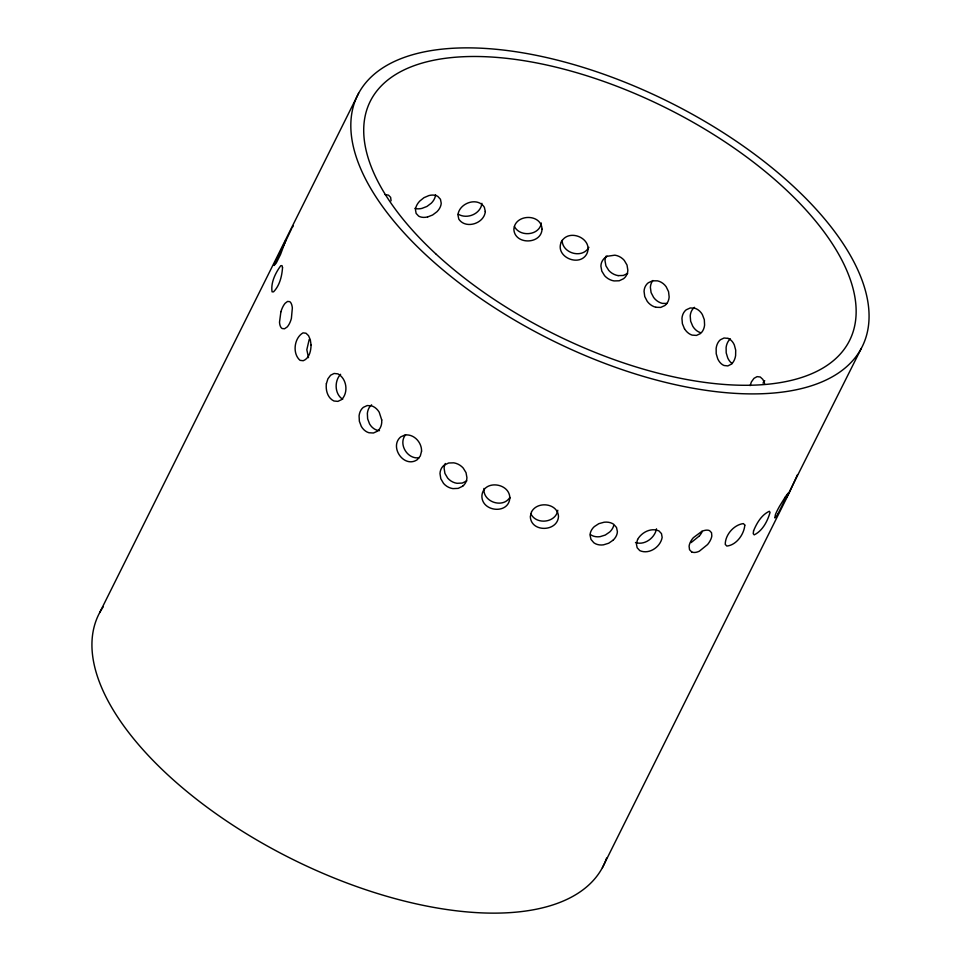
<?xml version="1.0" encoding="UTF-8"?>
<svg xmlns="http://www.w3.org/2000/svg" width="961" height="961" viewBox="0 0 961 961"><rect width="100%" height="100%" fill="white"/><g stroke="black" fill="none" stroke-linecap="round" stroke-linejoin="round"><path stroke-width="1.44" d="M788.236 493.245L777.99 513.799M541.331 223.024C539.565 235.577 519.985 237.367 514.447 226.544M557.788 510.243C556.011 522.784 536.346 525.15 530.916 513.907M481.905 203.324C480.8 213.931 467.034 219.589 458.265 214.183M280.888 311.796L279.507 322.223A14.079 6.222 -75.1 0 0 282.102 328.518L284.516 328.782L287.159 326.98A14.079 6.403 -79.3 0 0 291.387 318.463L292.348 307.952A14.079 5.586 -80.2 0 0 289.754 301.658L287.567 301.43L285.141 303.28A14.079 5.394 -76.3 0 0 280.876 311.796M656.495 528.826C654.934 537.884 644.507 545.644 635.485 542.497M750.133 385.649L751.37 381.961L753.965 378.358L757.1 376.628L760.259 377L762.89 379.451L764.596 383.571M309.238 339.353L306.823 349.72L308.493 357.648M797.51 474.626L789.642 491.996L602.415 867.651M99.716 612.577L358.585 93.349M861.284 348.423A281.873 132.762 26.5 0 1 429.711 258.377A281.873 132.762 26.5 0 1 538.821 55.858A281.873 132.762 26.5 0 1 861.284 348.423L786.026 498.447M291.519 228.874L283.711 245.235M292.132 227.817L293.345 225.727M785.077 497.317L779.623 506.099A14.079 1.742 -59.7 0 0 775.419 514.567L774.83 517.871A14.079 1.49 -63.5 0 0 777.942 513.943M762.998 383.091L764.728 380.688M340.602 374.297C334.152 381 334.584 394.154 342.717 399.283M405.566 434.792C397.926 443.982 407.596 459.887 419.356 457.676M509.895 497.39C502.855 508.825 482.494 501.834 483.984 488.44M588.889 247.301C582.486 259.062 562.305 253.476 562.137 240.334M699.356 535.95L691.091 542.617M466.806 480.884L462.301 483.059L457.076 483.311A14.079 12.697 39 0 1 447.67 478.097L444.931 473.425L444.114 468.283A14.079 12.289 43.4 0 1 445.315 463.49M627.713 273.392L623.293 275.471L618.139 275.627M701.89 531.337L693.325 537.704A14.079 7.988 -42 0 0 689.097 546.208L689.53 549.704L691.644 551.89M427.573 216.97L432.606 215L436.979 211.72A14.079 9.994 -30.9 0 0 441.219 203.203L440.45 199.263L437.82 196.416A14.079 9.934 -36.5 0 0 428.906 195.564L423.969 197.678L419.705 201.125A14.079 9.238 -35.8 0 0 415.452 209.642L416.125 213.414L418.648 216.117A14.079 9.262 -30.4 0 0 427.573 216.946M667.054 303.472L662.249 303.352A14.079 11.58 55.8 0 1 653.624 297.454L651.09 292.588L650.381 287.351A14.079 12.085 53.5 0 1 652.927 280.492M655.907 307.292L660.712 307.412L664.904 305.514A14.079 11.748 62.6 0 0 669.156 296.997L668.556 291.676L666.165 286.738A14.079 12.241 60.7 0 0 657.516 280.852L652.591 280.804L648.291 282.774A14.079 12.085 53.3 0 0 644.05 291.303L644.747 296.541L647.27 301.406A14.079 11.568 55.7 0 0 655.907 307.28M385.073 194.627L388.52 195.155L390.634 197.353L391.079 200.849M379.475 430.648L377.205 430.252A14.079 11.436 76.5 0 1 369.565 423.921L367.631 418.792L367.354 413.362A14.079 10.823 76.5 0 1 371.595 404.845M728.018 338.38L724.053 338.008L720.378 339.762A14.079 10.223 82.1 0 0 716.149 348.278L716.209 353.744L717.771 358.933A14.079 9.514 81.7 0 0 724.077 365.504L727.849 365.913L731.345 364.171A14.079 9.502 87.3 0 0 735.609 355.654L735.706 350.176L734.324 344.963A14.079 10.187 87.8 0 0 728.018 338.38M684.484 328.782L682.382 323.701L681.95 318.319A14.079 11.364 69.5 0 1 686.19 309.814L690.226 307.964L694.743 308.217A14.079 11.424 76.2 0 1 702.359 314.559L704.317 319.677L704.593 325.106A14.079 10.823 76.6 0 1 700.353 333.623L696.473 335.413L692.112 335.113A14.079 10.751 70.2 0 1 684.508 328.77M606.583 858.053A281.873 132.762 26.5 0 1 291.471 858.762A281.873 132.762 26.5 0 1 103.295 606.715M414.864 208.369A14.079 9.286 -30.6 0 0 421.915 208.393L426.948 206.447L431.321 203.155A14.079 9.982 -31 0 0 435.561 194.639M785.149 497.197A14.079 0.865 -58.6 0 1 788.248 493.221M618.139 275.615A14.079 12.025 36.8 0 1 608.745 270.401L605.923 265.837L605.022 260.791A14.079 12.409 32.3 0 1 606.199 256.034M700.377 332.614A14.079 10.763 70.3 0 1 692.773 326.272L690.647 321.202L690.214 315.821A14.079 11.352 69.8 0 1 694.467 307.316M732.222 363.606A14.079 9.538 81.9 0 1 727.765 358.009L726.192 352.831L726.12 347.365A14.079 10.211 82.3 0 1 730.372 338.861M691.632 551.902A14.079 7.856 -46.6 0 0 699.296 551.23L707.572 544.539A14.079 7.063 -45.4 0 0 711.825 536.01L711.524 532.682L709.554 530.64A14.079 7.22 -41.2 0 0 701.89 531.325M590.474 534.592A14.079 11.256 -25.8 0 0 600.06 536.67L605.286 535.049L609.767 531.95A14.079 10.631 -25.6 0 0 613.683 525.643M702.227 531.577A14.079 7.039 -45.6 0 1 699.368 535.95M381.733 419.969L381.733 422.648A14.079 11.352 69.7 0 1 377.481 431.165L373.445 433.003L368.94 432.75A14.079 11.424 76.3 0 1 361.312 426.42L359.366 421.29L359.078 415.861A14.079 10.847 76.4 0 1 363.33 407.344L367.21 405.554L371.571 405.854A14.079 10.787 70.6 0 1 379.199 412.185L381.733 419.969M326.368 383.727C325.563 390.25 327.569 397.974 333.947 401.001L337.912 401.374L341.575 399.62C348.687 392.532 346.801 378.61 337.9 373.865L334.116 373.469L330.62 375.21L327.905 378.814L326.368 383.727M744.811 525.114C744.09 534.328 736.438 545.103 726.828 546.064L725.255 544.394C725.183 534.833 733.928 524.718 743.418 523.589L744.811 525.114M282.534 267.59C281.933 276.167 279.699 285.561 273.525 291.856L272.071 291.832C270.606 282.702 275.447 272.96 280.768 265.692L281.993 265.632L282.534 267.59M311.064 344.999C310.956 350.921 309.382 358.333 303.22 360.723L300.072 360.351C292.144 353.624 294.138 337.9 303.039 332.866L305.982 333.227L308.529 335.653L310.319 339.786L311.064 344.999M753.556 530.856L753.232 533.679L754.193 534.869C762.553 530.868 767.635 521.018 770.061 512.345L769.305 511.288C761.544 514.844 756.703 523.204 753.556 530.856M274.438 263.855L274.137 265.476L276.275 263.014L280.516 254.497L285.922 240.022L274.438 263.855M561.284 242.04C554.713 256.887 579.687 267.639 586.883 253.692C593.742 238.676 568.612 227.673 561.284 242.04M509.81 498.134C508.657 514.748 481.497 511.841 481.905 495.888C483.035 479.359 509.931 482.578 509.81 498.134M542.04 229.223C541.223 244.671 514.652 244.923 513.871 229.379C514.76 213.81 541.463 213.222 542.04 229.223M531.469 511.985L530.328 516.61C530.916 532.598 557.608 532.022 558.497 516.453C557.74 503.083 537.199 500.765 531.469 511.985M421.567 451.129L420.317 455.958L417.314 459.646C404.149 468.716 388.893 446.901 400.701 436.907L404.893 435.009C413.963 433.771 421.771 442.36 421.567 451.129M485.293 211.528C484.308 223.517 465.725 229.523 458.817 219.156L457.941 215.048C459.01 203.131 477.485 196.428 484.344 207.252L485.293 211.528M637.599 539.457L636.386 543.83L637.155 547.758L639.786 550.617C649.083 554.833 660.531 546.977 662.153 537.391L661.48 533.619L658.946 530.916C651.029 527.397 641.648 532.346 637.599 539.457M613.142 540.154L608.673 543.241L603.436 544.851A14.079 11.244 -25.6 0 1 593.862 542.785L590.979 539.409L590.042 535.145A14.079 11.196 -19.2 0 1 594.294 526.628L598.823 523.673L604.121 522.219A14.079 10.607 -19.7 0 1 613.695 524.286L616.518 527.505L617.394 531.637A14.079 10.643 -25.4 0 1 613.154 540.154M607.256 256.275L605.142 257.596A14.079 12.409 32 0 0 600.901 266.113L601.802 271.146L604.625 275.723A14.079 12 36.8 0 0 614.019 280.924L619.172 280.792L623.593 278.702A14.079 12.301 43.5 0 0 627.845 270.185L627.016 265.056L624.266 260.383A14.079 12.673 38.8 0 0 614.872 255.17L607.256 256.275M462.685 486.194L458.181 488.38L452.955 488.62A14.079 12.685 38.9 0 1 443.55 483.419L440.811 478.734L439.994 473.605A14.079 12.301 43.2 0 1 444.234 465.088L448.655 462.998L453.808 462.842A14.079 12.049 36.9 0 1 463.214 468.055L466.025 472.644L466.926 477.677A14.079 12.409 32.3 0 1 462.685 486.194M435.609 253.692A267.831 126.143 26.5 0 0 847.674 343.99A267.831 126.143 26.5 0 0 546.533 64.976A267.831 126.143 26.5 0 0 435.609 253.692"/></g></svg>
